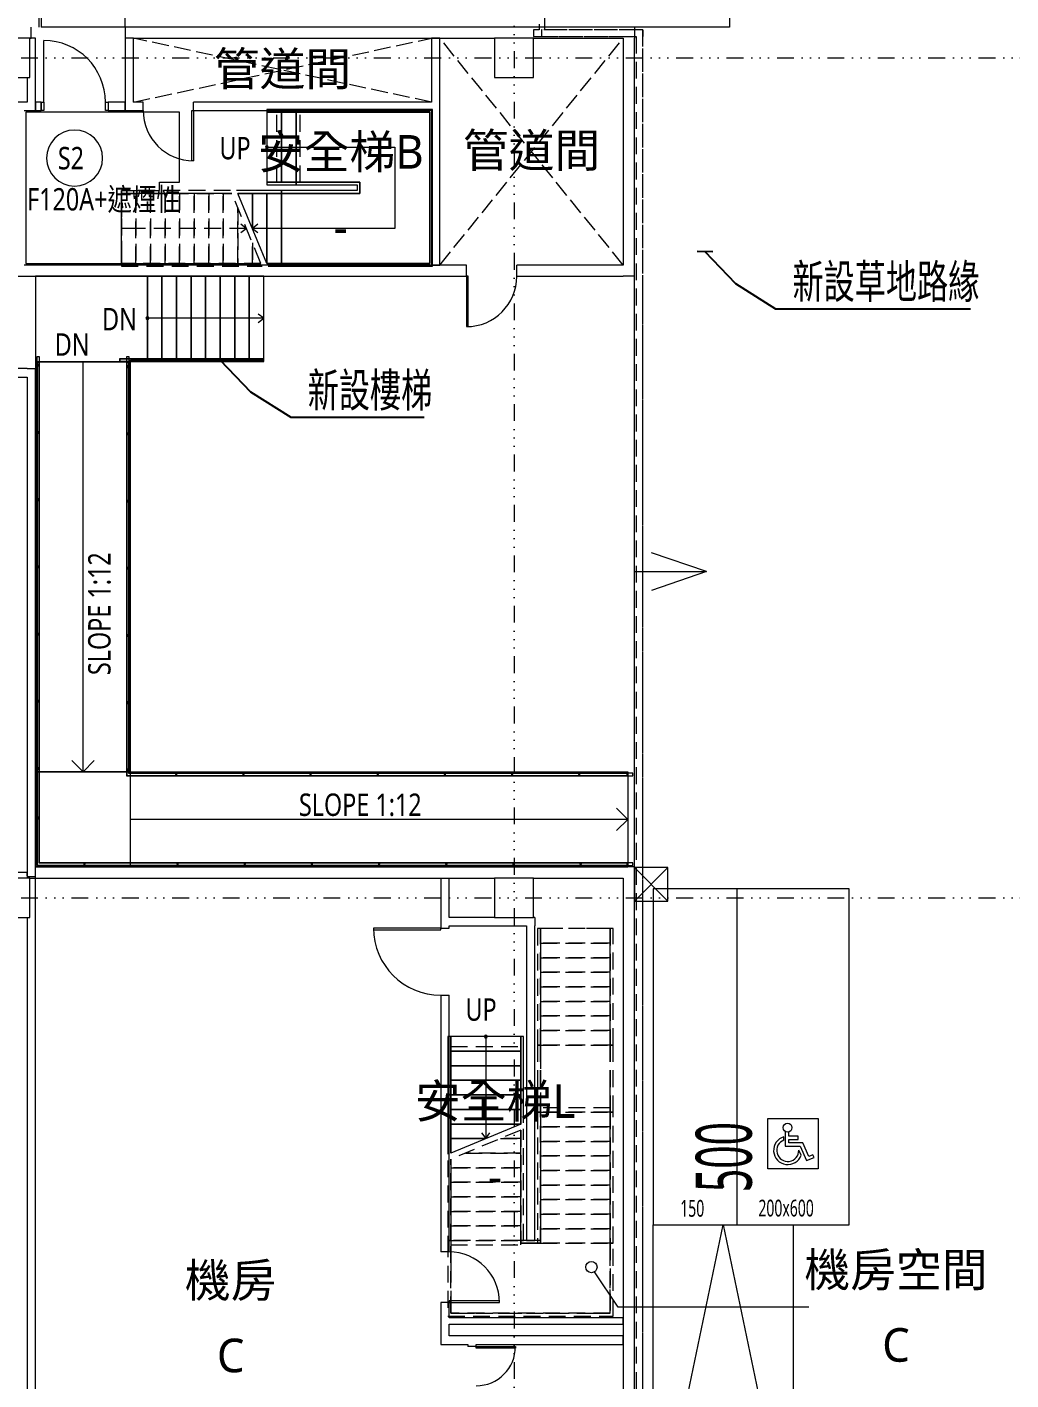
# Model space of a CAD drawing. Header units: millimetres. Extents: x -32710 to 654186, y -254124 to 420220.
# Drawn here: x 282100 to 299677, y 6389 to 30550 of the extents above; entities that cross this region are included whole.
import ezdxf
from ezdxf.enums import TextEntityAlignment as Align

# ---------------------------------------------------------------- set-up
doc = ezdxf.new("R2010")
doc.units = ezdxf.units.MM
doc.header["$LTSCALE"] = 1000
for name, pattern in [('H12PL1$0$DOTK1', [0.01, 0.005, -0.005]), ('H12PL1$0$HIDDEN', [0.4, 0.3, -0.1]), ('H12PL1$0$JJP_三點線', [0.9, 0.3, -0.15, 0, -0.15, 0, -0.15, 0, -0.15]), ('H12PL1$0$JJP_虛線(退縮線、投影線、地下室範圍、非屬本工程、圖面分區)', [0.45, 0.3, -0.15]), ('H12PL1$0$虛線', [0.846667, 0.423333, -0.423333]), ('H12PL1$0$雨水排水_路_最新$0$DOTK1', [0.01, 0.005, -0.005])]:
    doc.linetypes.add(name, pattern=pattern)
for name, color, linetype in [('H12PL1$0$A-OBJE-2D', 252, 'Continuous'), ('H12PL1$0$A-RAIL', 252, 'Continuous'), ('H12PL1$0$A-STRS', 252, 'Continuous'), ('H12PL1$0$A-TEXT', 252, 'Continuous'), ('H12PL1$0$A-TEXT-修改說明.50K', 252, 'Continuous'), ('H12PL1$0$A-WALL-EX', 252, 'Continuous'), ('H12PL1$0$A-WALL-IN', 252, 'Continuous'), ('H12PL1$0$A-WALL-IN.200K拆除', 252, 'Continuous'), ('H12PL1$0$A-ZONE', 252, 'Continuous'), ('H12PL1$0$D label', 252, 'Continuous'), ('H12PL1$0$Door', 252, 'Continuous'), ('H12PL1$0$S-COL', 252, 'Continuous'), ('H12PL1$0$S-GRID', 252, 'Continuous'), ('H12PL1$0$S-SLAB-SHOW', 252, 'Continuous'), ('H12PL1$0$全區配置圖_匯入NEWCUB用_13_0', 252, 'Continuous'), ('H12PL1$0$全區配置圖_匯入NEWCUB用_13_HATCH', 252, 'Continuous'), ('H12PL1$0$全區配置圖_匯入NEWCUB用_13_KABE1', 252, 'Continuous'), ('H12PL1$0$全區配置圖_匯入NEWCUB用_13_PKG', 252, 'Continuous'), ('H12PL1$0$全區配置圖_匯入NEWCUB用_13_SUGATA3', 252, 'Continuous'), ('H12PL1$0$全區配置圖_匯入NEWCUB用_13_SUGATAD', 252, 'Continuous'), ('H12PL1$0$全區配置圖_匯入NEWCUB用_13_雨水排水経路図最新$0$SUGATAD', 252, 'Continuous'), ('MD-20250424-增加TRAY與FS主管位置調整', 7, 'Continuous')]:
    doc.layers.add(name, color=color, linetype=linetype)
doc.styles.add('H12PL1$0$Standard', font='Microsoft JhengHei.ttf', dxfattribs={"width": 0.8})
doc.styles.add('H12PL1$1$dim-txt', font='isocp.shx', dxfattribs={"width": 0.7, "bigfont": 'chineset.shx'})
doc.dimstyles.new('H12PL1$1$ARCH-dim-2000', dxfattribs={"dimscale": 2000, "dimtxt": 0.3, "dimasz": 0.1, "dimexe": 0.1, "dimexo": 0.1, "dimgap": 0.05, "dimtad": 1, "dimdec": 0, "dimrnd": 0.5, "dimdsep": 46, "dimtxsty": 'H12PL1$1$dim-txt', "dimblk": 'H12PL1$1$_Dot', "dimcen": 2, "dimclrd": 256, "dimclre": 256, "dimclrt": 256, "dimadec": 0, "dimazin": 0, "dimtfac": 1, "dimtix": 1, "dimtmove": 2, "dimatfit": 3, "dimldrblk": 'H12PL1$1$_OBLIQUE', "dimfxl": 1, "dimtvp": 1, "dimtolj": 1, "dimarcsym": 0})

# ---------------------------------------------------------------- blocks, each defined once
blk = doc.blocks.new('H12PL1$1$_Dot')
blk = doc.blocks.new('H12PL1$1$_OBLIQUE')
at = {"color": 0, "linetype": 'ByBlock', "lineweight": -2}
blk.add_line((-0.5, -0.5), (0.5, 0.5), dxfattribs=at)
blk = doc.blocks.new('H12PL1')
at = {"layer": 'H12PL1$0$A-OBJE-2D', "linetype": 'H12PL1$0$HIDDEN', "lineweight": 0}
for p, q in [((254800, 29210), (260125, 30350)), ((260125, 29210), (254800, 30350)), ((260275, 26300), (263550, 30350)), ((263550, 26300), (260275, 30350))]:
    blk.add_line(p, q, dxfattribs=at)
at = {"layer": 'H12PL1$0$A-OBJE-2D', "lineweight": 0}
for p, q in [((253900, 17250), (253700, 17450)), ((253900, 17250), (254100, 17450)), ((263630, 16400), (263430, 16600)), ((263630, 16400), (263430, 16200))]:
    blk.add_line(p, q, dxfattribs=at)
blk.add_lwpolyline([(254650, 30550), (254650, 32350)], dxfattribs=at)
at = {"layer": 'H12PL1$0$A-OBJE-2D', "lineweight": 0, "flags": 128}
for points in [[(253900, 17250), (253900, 24570)], [(263630, 16400), (254750, 16400)]]:
    blk.add_lwpolyline(points, dxfattribs=at)
at = {"layer": 'H12PL1$0$A-RAIL', "lineweight": 0}
for p, q in [((253125, 24661), (253075, 24661)), ((253075, 24661), (253075, 24570)), ((253125, 24570), (253125, 24661)), ((254725, 24661), (254675, 24661)), ((254675, 24661), (254675, 24570)), ((254725, 24570), (254725, 24661)), ((253075, 24570), (253075, 17250)), ((253117.5, 24560), (253082.5, 24560)), ((253082.5, 24560), (253082.5, 17250)), ((253117.5, 24560), (253082.5, 24560)), ((253082.5, 24560), (253082.5, 17250)), ((253117.5, 17250), (253117.5, 24560)), ((253117.5, 17250), (253117.5, 24560)), ((253125, 17250), (253125, 24570)), ((254550, 24625), (254550, 24575)), ((255050, 24625), (254550, 24625)), ((254550, 24575), (255050, 24575)), ((254560, 24617.5), (254560, 24582.5)), ((255050, 24617.5), (254560, 24617.5)), ((254560, 24617.5), (254560, 24582.5)), ((255050, 24617.5), (254560, 24617.5)), ((254560, 24582.5), (255050, 24582.5)), ((254560, 24582.5), (255050, 24582.5)), ((254675, 24570), (254675, 17175)), ((254717.5, 24560), (254682.5, 24560)), ((254682.5, 24560), (254682.5, 17182.5)), ((254717.5, 24560), (254682.5, 24560)), ((254682.5, 24560), (254682.5, 17182.5)), ((254717.5, 17217.5), (254717.5, 24560)), ((254717.5, 17217.5), (254717.5, 24560)), ((254725, 17225), (254725, 24570)), ((257130, 24625), (255050, 24625)), ((257120, 24617.5), (255050, 24617.5)), ((257120, 24617.5), (255050, 24617.5)), ((255050, 24582.5), (257120, 24582.5)), ((255050, 24582.5), (257120, 24582.5)), ((255050, 24575), (257130, 24575)), ((257120, 24582.5), (257120, 24617.5)), ((257120, 24582.5), (257120, 24617.5)), ((257130, 24575), (257130, 24625)), ((253075, 17250), (253075, 15575)), ((253082.5, 17250), (253082.5, 15582.5)), ((253082.5, 17250), (253082.5, 15582.5)), ((253117.5, 15617.5), (253117.5, 17250)), ((253117.5, 15617.5), (253117.5, 17250)), ((253125, 15625), (253125, 17250)), ((254675, 17175), (263630, 17175)), ((254682.5, 17182.5), (263620, 17182.5)), ((254682.5, 17182.5), (263620, 17182.5)), ((263620, 17217.5), (254717.5, 17217.5)), ((263620, 17217.5), (254717.5, 17217.5)), ((263630, 17225), (254725, 17225)), ((263620, 17182.5), (263620, 17217.5)), ((263620, 17182.5), (263620, 17217.5)), ((263721, 17225), (263630, 17225)), ((263630, 17175), (263721, 17175)), ((263721, 17175), (263721, 17225)), ((253075, 15575), (254750, 15575)), ((253082.5, 15582.5), (254750, 15582.5)), ((253082.5, 15582.5), (254750, 15582.5)), ((254750, 15617.5), (253117.5, 15617.5)), ((254750, 15617.5), (253117.5, 15617.5)), ((254750, 15625), (253125, 15625)), ((263630, 15625), (254750, 15625)), ((263620, 15617.5), (254750, 15617.5)), ((263620, 15617.5), (254750, 15617.5)), ((254750, 15582.5), (263620, 15582.5)), ((254750, 15582.5), (263620, 15582.5)), ((254750, 15575), (263630, 15575)), ((263620, 15582.5), (263620, 15617.5)), ((263620, 15582.5), (263620, 15617.5)), ((263721, 15625), (263630, 15625)), ((263630, 15575), (263721, 15575)), ((263721, 15575), (263721, 15625))]:
    blk.add_line(p, q, dxfattribs=at)
at = {"layer": 'H12PL1$0$A-RAIL', "lineweight": 0, "flags": 128}
for points in [[(253112.5, 24510, 1), (253087.5, 24510, 1)], [(254712.5, 24485, 1), (254687.5, 24485, 1)], [(254800, 24587.5, 1), (254800, 24612.5, 1)], [(256090, 24587.5, 1), (256090, 24612.5, 1)], [(253112.5, 23310, 1), (253087.5, 23310, 1)], [(254712.5, 23285, 1), (254687.5, 23285, 1)], [(253112.5, 22110, 1), (253087.5, 22110, 1)], [(254712.5, 22085, 1), (254687.5, 22085, 1)], [(253112.5, 20910, 1), (253087.5, 20910, 1)], [(254712.5, 20885, 1), (254687.5, 20885, 1)], [(253112.5, 19710, 1), (253087.5, 19710, 1)], [(254712.5, 19685, 1), (254687.5, 19685, 1)], [(253112.5, 18510, 1), (253087.5, 18510, 1)], [(254712.5, 18485, 1), (254687.5, 18485, 1)], [(253112.5, 17310, 1), (253087.5, 17310, 1)], [(254712.5, 17285, 1), (254687.5, 17285, 1)], [(255565, 17212.5, 1), (255565, 17187.5, 1)], [(256765, 17212.5, 1), (256765, 17187.5, 1)], [(257965, 17212.5, 1), (257965, 17187.5, 1)], [(259165, 17212.5, 1), (259165, 17187.5, 1)], [(260365, 17212.5, 1), (260365, 17187.5, 1)], [(261565, 17212.5, 1), (261565, 17187.5, 1)], [(262765, 17212.5, 1), (262765, 17187.5, 1)], [(253112.5, 16425, 1), (253087.5, 16425, 1)], [(253925, 15612.5, 1), (253925, 15587.5, 1)], [(255590, 15612.5, 1), (255590, 15587.5, 1)], [(256790, 15612.5, 1), (256790, 15587.5, 1)], [(257990, 15612.5, 1), (257990, 15587.5, 1)], [(259190, 15612.5, 1), (259190, 15587.5, 1)], [(260390, 15612.5, 1), (260390, 15587.5, 1)], [(261590, 15612.5, 1), (261590, 15587.5, 1)], [(262790, 15612.5, 1), (262790, 15587.5, 1)]]:
    blk.add_lwpolyline(points, format="xyb", close=True, dxfattribs=at)
at = {"layer": 'H12PL1$0$A-STRS', "lineweight": 0}
for p, q in [((257705, 29080), (257185, 29080)), ((257185, 29080), (257185, 29030)), ((257185, 29030), (257705, 29030)), ((257185, 29030), (257185, 27780)), ((257705, 29030), (257185, 29030)), ((257185, 29030), (257185, 27780)), ((257445, 29030), (257185, 29030)), ((257445, 29030), (257445, 27780)), ((257445, 27780), (257445, 29030)), ((257445, 29030), (257445, 27780)), ((257705, 29030), (257445, 29030)), ((257705, 29030), (257705, 29080)), ((257965, 29080), (257705, 29080)), ((257705, 29080), (257705, 29030)), ((257705, 29030), (257965, 29030)), ((257779.6, 29030), (257705, 29030)), ((257705, 29030), (257705, 27780)), ((257705, 29030), (257705, 27780)), ((257705, 29030), (257705, 27780)), ((257705, 27780), (257705, 29030)), ((257705, 29030), (257705, 27780)), ((257965, 29030), (257705, 29030)), ((257965, 29030), (257779.6, 29030)), ((260145, 29080), (257965, 29080)), ((257965, 29030), (260095, 29030)), ((260095, 29030), (257965, 29030)), ((260095, 29030), (257965, 29030)), ((260095, 29030), (260095, 26330)), ((260095, 26330), (260095, 29030)), ((260095, 26330), (260095, 29030)), ((260145, 26280), (260145, 29080)), ((257185, 28405), (257445, 28405)), ((257445, 28405), (257705, 28405)), ((257705, 28405), (257965, 28405)), ((257965, 28405), (259470, 28405)), ((259470, 28405), (259470, 26955)), ((257445, 27630), (256644.2, 27630)), ((256665, 27580), (257445, 27580)), ((257445, 27580), (256665, 27580)), ((256925, 27580), (256665, 27580)), ((257185, 26330), (256665, 27580)), ((256925, 26955), (256925, 27580)), ((257185, 27580), (256925, 27580)), ((256925, 27580), (256925, 26955)), ((256925, 26955), (256925, 27580)), ((257705, 27780), (257185, 27780)), ((257185, 27780), (257185, 27730)), ((257185, 27780), (257705, 27780)), ((257185, 27780), (257445, 27780)), ((257185, 27730), (257705, 27730)), ((257185, 26330), (257185, 27580)), ((257445, 27580), (257185, 27580)), ((257185, 27580), (257185, 26330)), ((257185, 26330), (257185, 27580)), ((257445, 27780), (257705, 27780)), ((257705, 27630), (257445, 27630)), ((257445, 27630), (257445, 27580)), ((257445, 27580), (257445, 27630)), ((257445, 27580), (257705, 27580)), ((257705, 27580), (257445, 27580)), ((257445, 26330), (257445, 27580)), ((257445, 26330), (257445, 27580)), ((257705, 27580), (257445, 27580)), ((257445, 27580), (257445, 26330)), ((257445, 26330), (257445, 27580)), ((257705, 27730), (257705, 27780)), ((257965, 27780), (257705, 27780)), ((257705, 27780), (257705, 27730)), ((257705, 27780), (257779.6, 27780)), ((257705, 27780), (257965, 27780)), ((257705, 27730), (257965, 27730)), ((258795, 27630), (257705, 27630)), ((257705, 27580), (258845, 27580)), ((258845, 27580), (257705, 27580)), ((258845, 27580), (257705, 27580)), ((257779.6, 27780), (257965, 27780)), ((258845, 27780), (257965, 27780)), ((257965, 27780), (258845, 27780)), ((257965, 27780), (258845, 27780)), ((257965, 27730), (258795, 27730)), ((258795, 27730), (258795, 27630)), ((258845, 27580), (258845, 27780)), ((258845, 27780), (258845, 27580)), ((258845, 27780), (258845, 27580)), ((257025, 27030), (256925, 26955)), ((257445, 26955), (256925, 26955)), ((256925, 26955), (257025, 26880)), ((257705, 26955), (257445, 26955)), ((259470, 26955), (257705, 26955)), ((255310, 26100), (255050, 26100)), ((255050, 26100), (255050, 24600)), ((255570, 26100), (255310, 26100)), ((255310, 26100), (255310, 24600)), ((255310, 24600), (255310, 26100)), ((255830, 26100), (255570, 26100)), ((255570, 26100), (255570, 24600)), ((255570, 24600), (255570, 26100)), ((256090, 26100), (255830, 26100)), ((255830, 26100), (255830, 24600)), ((255830, 24600), (255830, 26100)), ((256350, 26100), (256090, 26100)), ((256090, 26100), (256090, 24600)), ((256090, 24600), (256090, 26100)), ((256610, 26100), (256350, 26100)), ((256350, 26100), (256350, 24600)), ((256350, 24600), (256350, 26100)), ((256870, 26100), (256610, 26100)), ((256610, 26100), (256610, 24600)), ((256610, 24600), (256610, 26100)), ((257130, 26100), (256870, 26100)), ((256870, 26100), (256870, 24600)), ((256870, 24600), (256870, 26100)), ((257130, 24600), (257130, 26100)), ((257445, 26330), (257185, 26330)), ((257185, 26330), (257445, 26330)), ((257185, 26330), (257445, 26330)), ((257205.8, 26280), (257445, 26280)), ((257705, 26330), (257445, 26330)), ((257445, 26330), (257445, 26280)), ((257445, 26280), (257445, 26330)), ((257445, 26330), (257705, 26330)), ((257445, 26330), (257705, 26330)), ((257445, 26280), (257705, 26280)), ((260095, 26330), (257705, 26330)), ((257705, 26330), (260095, 26330)), ((257705, 26330), (260095, 26330)), ((257705, 26280), (260145, 26280)), ((257130, 25350), (257030, 25425)), ((255310, 25350), (255050, 25350)), ((256870, 25350), (255310, 25350)), ((257130, 25350), (256870, 25350)), ((257030, 25275), (257130, 25350)), ((255050, 24600), (255310, 24600)), ((255310, 24600), (255570, 24600)), ((255570, 24600), (255830, 24600)), ((255830, 24600), (256090, 24600)), ((256090, 24600), (256350, 24600)), ((256350, 24600), (256610, 24600)), ((256610, 24600), (256870, 24600)), ((256870, 24600), (257130, 24600)), ((260420, 12520), (260420, 10419.2)), ((260470, 12520), (260420, 12520)), ((260470, 10440), (260470, 12520)), ((260470, 12520), (260470, 10440)), ((261720, 12520), (260470, 12520)), ((261720, 12520), (260470, 12520)), ((260470, 12520), (260470, 12260)), ((261095, 12520), (261095, 12260)), ((261720, 12520), (261720, 10960)), ((261770, 12520), (261720, 12520)), ((261720, 10960), (261720, 12520)), ((261720, 12260), (261720, 12520)), ((261770, 10980.8), (261770, 12520)), ((261720, 12260), (260470, 12260)), ((260470, 12260), (261720, 12260)), ((261720, 12260), (260470, 12260)), ((260470, 12260), (260470, 12000)), ((261095, 12260), (261095, 10700)), ((261720, 12000), (261720, 12260)), ((261720, 12000), (260470, 12000)), ((260470, 12000), (261720, 12000)), ((261720, 12000), (260470, 12000)), ((260470, 12000), (260470, 11740)), ((261720, 11740), (261720, 12000)), ((261720, 11740), (260470, 11740)), ((260470, 11740), (261720, 11740)), ((261720, 11740), (260470, 11740)), ((260470, 11740), (260470, 11480)), ((261720, 11480), (261720, 11740)), ((261720, 11480), (260470, 11480)), ((260470, 11480), (261720, 11480)), ((261720, 11480), (260470, 11480)), ((260470, 11480), (260470, 11220)), ((261720, 11220), (261720, 11480)), ((261720, 11220), (260470, 11220)), ((260470, 11220), (261720, 11220)), ((261720, 11220), (260470, 11220)), ((260470, 11220), (260470, 10960)), ((261720, 10960), (261720, 11220)), ((261720, 10960), (260470, 10960)), ((260470, 10960), (261720, 10960)), ((261720, 10960), (260470, 10960)), ((260470, 10960), (260470, 10700)), ((261720, 10960), (260470, 10440)), ((261095, 10700), (260470, 10700)), ((260470, 10700), (261095, 10700)), ((261095, 10700), (260470, 10700)), ((260470, 10700), (260470, 10440)), ((261020, 10800), (261095, 10700)), ((261095, 10700), (261170, 10800))]:
    blk.add_line(p, q, dxfattribs=at)
at = {"layer": 'H12PL1$0$A-STRS', "linetype": 'H12PL1$0$JJP_虛線(退縮線、投影線、地下室範圍、非屬本工程、圖面分區)', "lineweight": 0}
for p, q in [((257360.7, 27780), (257360.7, 29030)), ((257779.6, 27780), (257779.6, 29030)), ((256535.9, 27630), (254585, 27630)), ((254585, 27630), (254585, 27580)), ((254585, 27580), (256556.7, 27580)), ((254845, 27580), (254585, 27580)), ((254585, 27580), (254585, 26330)), ((254845, 26330), (254845, 27580)), ((255105, 27580), (254845, 27580)), ((254845, 27580), (254845, 26330)), ((254845, 26330), (254845, 27580)), ((255105, 26330), (255105, 27580)), ((255365, 27580), (255105, 27580)), ((255105, 27580), (255105, 26330)), ((255105, 26330), (255105, 27580)), ((255365, 26330), (255365, 27580)), ((255625, 27580), (255365, 27580)), ((255365, 27580), (255365, 26330)), ((255365, 26330), (255365, 27580)), ((255625, 26330), (255625, 27580)), ((255885, 27580), (255625, 27580)), ((255625, 27580), (255625, 26330)), ((255625, 26330), (255625, 27580)), ((255885, 26330), (255885, 27580)), ((256145, 27580), (255885, 27580)), ((255885, 27580), (255885, 26330)), ((255885, 26330), (255885, 27580)), ((256145, 26330), (256145, 27580)), ((256405, 27580), (256145, 27580)), ((256145, 27580), (256145, 26330)), ((256145, 26330), (256145, 27580)), ((256405, 26330), (256405, 27580)), ((256556.7, 27580), (256405, 27580)), ((256405, 27580), (256405, 26330)), ((256405, 26330), (256405, 27580)), ((257076.7, 26330), (256556.7, 27580)), ((257445, 26330), (257445, 27580)), ((256665, 26330), (256665, 27319.6)), ((256665, 27319.6), (256665, 26330)), ((256665, 26330), (256665, 27319.6)), ((254845, 26955), (254585, 26955)), ((256816.7, 26955), (254845, 26955)), ((256816.7, 26955), (256716.7, 27030)), ((256716.7, 26880), (256816.7, 26955)), ((256925, 26330), (256925, 26694.6)), ((256925, 26694.6), (256925, 26330)), ((256925, 26330), (256925, 26694.6)), ((257076.7, 26330), (254585, 26330)), ((254585, 26330), (254585, 26280)), ((254585, 26330), (254845, 26330)), ((254585, 26280), (257097.5, 26280)), ((254845, 26330), (255105, 26330)), ((255105, 26330), (255365, 26330)), ((255365, 26330), (255625, 26330)), ((255625, 26330), (255885, 26330)), ((255885, 26330), (256145, 26330)), ((256145, 26330), (256405, 26330)), ((256405, 26330), (256665, 26330)), ((256665, 26330), (256925, 26330)), ((256925, 26330), (257076.7, 26330)), ((262070, 14450), (262020, 14450)), ((262020, 14450), (262020, 12370)), ((262070, 12370), (262070, 14450)), ((263320, 14450), (262070, 14450)), ((262070, 14450), (262070, 14190)), ((263370, 14450), (263320, 14450)), ((263320, 14450), (263320, 12370)), ((263320, 14190), (263320, 14450)), ((263370, 12370), (263370, 14450)), ((262070, 14190), (263320, 14190)), ((263320, 14190), (262070, 14190)), ((262070, 14190), (262070, 13930)), ((262070, 14190), (263320, 14190)), ((263320, 13930), (263320, 14190)), ((262070, 13930), (263320, 13930)), ((263320, 13930), (262070, 13930)), ((262070, 13930), (262070, 13670)), ((262070, 13930), (263320, 13930)), ((263320, 13670), (263320, 13930)), ((262070, 13670), (263320, 13670)), ((263320, 13670), (262070, 13670)), ((262070, 13670), (262070, 13410)), ((262070, 13670), (263320, 13670)), ((263320, 13410), (263320, 13670)), ((262070, 13410), (263320, 13410)), ((263320, 13410), (262070, 13410)), ((262070, 13410), (262070, 13150)), ((262070, 13410), (263320, 13410)), ((263320, 13150), (263320, 13410)), ((262070, 13150), (263320, 13150)), ((263320, 13150), (262070, 13150)), ((262070, 13150), (262070, 12890)), ((262070, 13150), (263320, 13150)), ((263320, 12890), (263320, 13150)), ((262070, 12890), (263320, 12890)), ((263320, 12890), (262070, 12890)), ((262070, 12890), (262070, 12630)), ((262070, 12890), (263320, 12890)), ((263320, 12630), (263320, 12890)), ((262070, 12630), (263320, 12630)), ((262070, 12630), (262070, 12370)), ((263320, 12630), (262070, 12630)), ((262070, 12630), (263320, 12630)), ((263320, 12370), (263320, 12630)), ((260470, 12345.8), (261720, 12345.8)), ((262070, 12370), (262020, 12370)), ((262020, 12370), (262020, 11170)), ((262020, 12370), (262070, 12370)), ((262070, 11170), (262070, 12370)), ((262070, 12370), (263320, 12370)), ((262070, 12370), (263320, 12370)), ((262070, 12370), (263320, 12370)), ((262070, 12370), (262070, 11170)), ((263320, 12370), (262070, 12370)), ((262070, 12370), (263320, 12370)), ((263370, 12370), (263320, 12370)), ((263320, 12370), (263320, 11170)), ((263320, 12370), (263370, 12370)), ((263320, 11170), (263320, 12370)), ((263370, 11170), (263370, 12370)), ((262070, 11170), (262020, 11170)), ((262020, 11170), (262020, 8830)), ((262020, 11170), (262070, 11170)), ((263320, 11247.7), (262070, 11247.7)), ((262070, 8830), (262070, 11170)), ((262070, 11170), (263320, 11170)), ((262070, 11170), (263320, 11170)), ((262070, 11170), (263320, 11170)), ((263320, 11170), (262070, 11170)), ((262070, 11170), (262070, 10910)), ((262070, 11170), (263320, 11170)), ((263370, 11170), (263320, 11170)), ((263320, 11170), (263320, 8830)), ((263320, 11170), (263370, 11170)), ((263320, 10910), (263320, 11170)), ((263370, 8830), (263370, 11170)), ((261770, 8880), (261770, 10872.5)), ((262070, 10910), (263320, 10910)), ((263320, 10910), (262070, 10910)), ((262070, 10910), (262070, 10650)), ((262070, 10910), (263320, 10910)), ((263320, 10650), (263320, 10910)), ((261720, 10851.7), (260470, 10331.7)), ((261720, 10700), (261355.4, 10700)), ((261355.4, 10700), (261720, 10700)), ((261720, 10700), (261355.4, 10700)), ((261720, 10851.7), (261720, 8880)), ((261720, 10700), (261720, 10851.7)), ((261720, 10440), (261720, 10700)), ((262070, 10650), (263320, 10650)), ((263320, 10650), (262070, 10650)), ((262070, 10650), (262070, 10390)), ((262070, 10650), (263320, 10650)), ((263320, 10390), (263320, 10650)), ((261720, 10440), (260730.4, 10440)), ((260730.4, 10440), (261720, 10440)), ((261720, 10440), (260730.4, 10440)), ((261720, 10180), (261720, 10440)), ((262070, 10390), (263320, 10390)), ((263320, 10390), (262070, 10390)), ((262070, 10390), (262070, 10130)), ((262070, 10390), (263320, 10390)), ((263320, 10130), (263320, 10390)), ((260420, 10310.9), (260420, 8880)), ((260470, 8880), (260470, 10331.7)), ((260470, 10331.7), (260470, 10180)), ((261720, 10180), (260470, 10180)), ((260470, 10180), (261720, 10180)), ((261720, 10180), (260470, 10180)), ((260470, 10180), (260470, 9920)), ((261720, 9920), (261720, 10180)), ((261720, 9920), (260470, 9920)), ((260470, 9920), (261720, 9920)), ((261720, 9920), (260470, 9920)), ((260470, 9920), (260470, 9660)), ((261720, 9660), (261720, 9920)), ((262070, 10130), (263320, 10130)), ((263320, 10130), (262070, 10130)), ((262070, 10130), (262070, 9870)), ((262070, 10130), (263320, 10130)), ((263320, 9870), (263320, 10130)), ((262070, 9870), (263320, 9870)), ((263320, 9870), (262070, 9870)), ((262070, 9870), (262070, 9610)), ((262070, 9870), (263320, 9870)), ((263320, 9610), (263320, 9870)), ((261720, 9660), (260470, 9660)), ((260470, 9660), (261720, 9660)), ((261720, 9660), (260470, 9660)), ((260470, 9660), (260470, 9400)), ((261720, 9400), (261720, 9660)), ((262070, 9610), (263320, 9610)), ((263320, 9610), (262070, 9610)), ((262070, 9610), (262070, 9350)), ((262070, 9610), (263320, 9610)), ((263320, 9350), (263320, 9610)), ((261720, 9400), (260470, 9400)), ((260470, 9400), (261720, 9400)), ((261720, 9400), (260470, 9400)), ((260470, 9400), (260470, 9140)), ((261720, 9140), (261720, 9400)), ((262070, 9350), (263320, 9350)), ((263320, 9350), (262070, 9350)), ((262070, 9350), (262070, 9090)), ((262070, 9350), (263320, 9350)), ((263320, 9090), (263320, 9350)), ((261720, 9140), (260470, 9140)), ((260470, 9140), (261720, 9140)), ((261720, 9140), (260470, 9140)), ((260470, 9140), (260470, 8880)), ((261720, 8880), (261720, 9140)), ((262070, 9090), (263320, 9090)), ((262070, 9090), (262070, 8830)), ((263320, 9090), (262070, 9090)), ((262070, 9090), (263320, 9090)), ((263320, 8830), (263320, 9090)), ((260420, 8880), (260470, 8880)), ((260420, 8880), (260420, 7530)), ((260470, 8880), (260420, 8880)), ((260470, 7580), (260470, 8880)), ((261720, 8880), (260470, 8880)), ((261720, 8880), (260470, 8880)), ((261720, 8880), (260470, 8880)), ((260470, 8880), (261720, 8880)), ((261720, 8880), (260470, 8880)), ((260470, 8880), (260470, 7580)), ((260470, 8802.3), (261720, 8802.3)), ((261720, 8880), (261770, 8880)), ((261720, 8880), (261720, 8830)), ((261770, 8880), (261720, 8880)), ((261720, 8830), (261720, 8880)), ((261720, 8830), (262070, 8830)), ((261720, 8802.3), (261720, 8830)), ((262070, 8830), (261720, 8830)), ((262070, 8880), (261770, 8880)), ((262020, 8830), (262070, 8830)), ((262070, 8830), (262070, 8880)), ((262070, 8830), (263320, 8830)), ((262070, 8830), (263320, 8830)), ((262070, 8830), (263320, 8830)), ((263320, 8830), (262070, 8830)), ((262070, 8830), (263320, 8830)), ((263370, 8830), (263320, 8830)), ((263320, 8830), (263320, 7580)), ((263320, 8830), (263370, 8830)), ((263320, 7580), (263320, 8830)), ((263370, 7530), (263370, 8830)), ((260420, 7530), (263370, 7530)), ((263320, 7580), (260470, 7580)), ((260470, 7580), (263320, 7580))]:
    blk.add_line(p, q, dxfattribs=at)
at = {"layer": 'H12PL1$0$A-STRS', "linetype": 'H12PL1$0$虛線', "lineweight": 0}
for p, q in [((254585, 27580), (254585, 26330)), ((256556.7, 27580), (254585, 27580)), ((254585, 26330), (257076.7, 26330)), ((263320, 14450), (262070, 14450)), ((262070, 14450), (262070, 12370)), ((263320, 12370), (263320, 14450)), ((262070, 12370), (262070, 11247.7)), ((263320, 11247.7), (263320, 12370)), ((262070, 11247.7), (262070, 11170)), ((262070, 11170), (262070, 8830)), ((263320, 11170), (263320, 11247.7)), ((263320, 8830), (263320, 11170)), ((261720, 8880), (261720, 10851.7)), ((260470, 10331.7), (260470, 8880)), ((260470, 8880), (260470, 8802.3)), ((260470, 8802.3), (260470, 7580)), ((261720, 8830), (261720, 8880)), ((262070, 8830), (261720, 8830)), ((263320, 7580), (263320, 8830)), ((260470, 7580), (263320, 7580))]:
    blk.add_line(p, q, dxfattribs=at)
at = {"layer": 'H12PL1$0$A-STRS', "lineweight": 0, "flags": 128}
for points in [[(257185, 28380, 1), (257185, 28430, 1)], [(255050, 25325, 1), (255050, 25375, 1)], [(261070, 12520, 1), (261120, 12520, 1)]]:
    blk.add_lwpolyline(points, format="xyb", close=True, dxfattribs=at)
at = {"layer": 'H12PL1$0$A-WALL-EX', "linetype": 'H12PL1$0$JJP_虛線(退縮線、投影線、地下室範圍、非屬本工程、圖面分區)', "lineweight": 0}
for p, q in [((263780, 30500), (262087.9, 30500)), ((263900, 30500), (263780, 30500)), ((263900, 30380), (263900, 30500)), ((263900, -2530), (263900, 30380))]:
    blk.add_line(p, q, dxfattribs=at)
at = {"layer": 'H12PL1$0$A-WALL-EX', "lineweight": 0}
for p, q in [((252900, 26100), (253050, 26100)), ((252900, 24450), (253050, 24450))]:
    blk.add_line(p, q, dxfattribs=at)
at = {"layer": 'H12PL1$0$A-WALL-EX', "linetype": 'H12PL1$0$JJP_虛線(退縮線、投影線、地下室範圍、非屬本工程、圖面分區)', "lineweight": 0, "flags": 128}
for points in [[(262050, 90450), (262050, 30500)], [(262150, 30500), (262150, 90550)], [(262050, 30500), (261950.4, 30500)], [(261950.4, 30500), (261950.4, 30380)], [(263900, 30500), (262087.9, 30500)], [(262087.9, 30500), (262087.9, 30500)], [(262087.9, 30500), (262087.9, 30380)], [(263900, 30500), (262150, 30500)], [(263900, -2650), (263900, 30500)], [(263900, 30500), (263900, 30500)], [(263900, 30500), (263900, 30380)], [(261950.4, 30380), (263780, 30380)], [(262087.9, 30380), (263780, 30380)], [(263780, 30380), (263780, -2530)], [(263780, 30380), (263780, -2530)], [(263900, -2650), (263900, 30380)]]:
    blk.add_lwpolyline(points, dxfattribs=at)
at = {"layer": 'H12PL1$0$A-WALL-EX', "lineweight": 0, "flags": 128}
for points in [[(262150, 30500), (262150, 90550)], [(262150, 30500), (262150, 90550)], [(253109.4, 32350), (253109.4, 30550)], [(262050, 30550), (254650, 30550)], [(263750, 30550), (262050, 30550)], [(263750, 30550), (263750, 30350)], [(254800, 30350), (261250, 30350)], [(261950, 30350), (262050, 30350)], [(262050, 30350), (263550, 30350)], [(263550, 30350), (263550, 26300)], [(263750, 26100), (263750, 30350)], [(253050, 26100), (253050, 15550)], [(253050, 26100), (253050, 15550)], [(263750, 26100), (263550, 26100)], [(252900, 24450), (250050, 24450)], [(253050, 24600), (253050, 15550)], [(253050, 24600), (253050, 15550)], [(253050, 15350), (253050, 24450)], [(250050, 24300), (252900, 24300)], [(252900, 24300), (252900, 15350)], [(263750, 15550), (253050, 15550)], [(263750, 15550), (263750, 15350)], [(253050, 15350), (261250, 15350)], [(261950, 15350), (263550, 15350)], [(263550, 15350), (263550, -350)], [(263750, -550), (263750, 15350)]]:
    blk.add_lwpolyline(points, dxfattribs=at)
at = {"layer": 'H12PL1$0$A-WALL-IN', "lineweight": 0}
for p, q in [((254800, 30350), (254650, 30350)), ((254800, 30350), (254650, 30350)), ((253150, 29210), (253150, 29060)), ((254350, 29210), (254350, 29060)), ((254975, 29060), (254975, 29210)), ((255875, 29060), (255875, 29210)), ((260750, 26100), (260750, 26300)), ((261650, 26100), (261650, 26300)), ((260290, 14460), (260440, 14460)), ((260290, 13260), (260440, 13260)), ((260440, 8675), (260290, 8675)), ((260440, 7775), (260290, 7775)), ((260925, 6985), (260775, 6985))]:
    blk.add_line(p, q, dxfattribs=at)
at = {"layer": 'H12PL1$0$A-WALL-IN', "lineweight": 0, "flags": 128}
for points in [[(252975, 30350), (252975, 30550)], [(254650, 30550), (254650, 30350)], [(253050, 30350), (252950, 30350)], [(252950, 30350), (252975, 30350)], [(253050, 29210), (253050, 30350)], [(254650, 30350), (254650, 29060)], [(254800, 29210), (254800, 30350)], [(260275, 30350), (260125, 30350)], [(260125, 30350), (260125, 29210)], [(260275, 26300), (260275, 30350)], [(252900, 29650), (252900, 29210)], [(252900, 29210), (252675, 29210)], [(252850, 29060), (253050, 29060)], [(253150, 29210), (253050, 29210)], [(253050, 29210), (253050, 29060)], [(253050, 29060), (253050, 29210)], [(253050, 29060), (253150, 29060)], [(254650, 29210), (254350, 29210)], [(254350, 29060), (254650, 29060)], [(254650, 29060), (254650, 29210)], [(254650, 29060), (254800, 29060)], [(254975, 29210), (254800, 29210)], [(254800, 29060), (254975, 29060)], [(260125, 29210), (255875, 29210)], [(255875, 29060), (260125, 29060)], [(260125, 29060), (260125, 26300)], [(252737, 26100), (260750, 26100)], [(260750, 26300), (252850, 26300)], [(260125, 26300), (260275, 26300)], [(263550, 26300), (261650, 26300)], [(261650, 26100), (263550, 26100)], [(260290, 15350), (260290, 14460)], [(260290, 15350), (260440, 15350)], [(260440, 14650), (260440, 15350)], [(261250, 14650), (260440, 14650)], [(260440, 14500), (261820, 14500)], [(260440, 14460), (260440, 14500)], [(261820, 14500), (261820, 8880)], [(261970, 14650), (261950, 14650)], [(261970, 14650), (261970, 14500)], [(261970, 8880), (261970, 14500)], [(260290, 13260), (260290, 8675)], [(260440, 8675), (260440, 13260)], [(261820, 8880), (261970, 8880)], [(260290, 7775), (260290, 7025)], [(260440, 7500), (260440, 7775)], [(263550, 7500), (260440, 7500)], [(263550, 7387.5), (263550, 7500)], [(260440, 7387.5), (263550, 7387.5)], [(260440, 7175), (260440, 7387.5)], [(260290, 7025), (260440, 7025)], [(263550, 7175), (260440, 7175)], [(260440, 7025), (260775, 7025)], [(260775, 7025), (260775, 6985)], [(260925, 6985), (260925, 7025)], [(260925, 7025), (263550, 7025)], [(263550, 7025), (263550, 7175)]]:
    blk.add_lwpolyline(points, dxfattribs=at)
at = {"layer": 'H12PL1$0$A-WALL-IN.200K拆除', "lineweight": 0}
blk.add_line((252950, 15350), (253050, 15350), dxfattribs=at)
blk.add_line((252950, 15350), (253050, 15350), dxfattribs=at)
at = {"layer": 'H12PL1$0$A-WALL-IN.200K拆除', "lineweight": 0, "flags": 128}
for points in [[(252900, 15450), (252150, 15450)], [(252900, 15390.1), (252900, 15450)], [(252900, 15375), (252900, 15350)], [(253050, 15375), (252900, 15375)], [(253050, -350), (253050, 15350)], [(252900, 14650), (252900, 350)]]:
    blk.add_lwpolyline(points, dxfattribs=at)
at = {"layer": 'H12PL1$0$A-ZONE', "lineweight": 0}
for p, q in [((263462.9, 7687.7), (263039.1, 8321)), ((266866.2, 7687.7), (263462.9, 7687.7))]:
    blk.add_line(p, q, dxfattribs=at)
blk.add_circle((262983.5, 8404.1), 100, dxfattribs=at)
at = {"layer": 'H12PL1$0$D label', "lineweight": 0, "flags": 128}
blk.add_lwpolyline([(254250, 28210, 1), (253250, 28210, 1)], format="xyb", close=True, dxfattribs=at)
at = {"layer": 'H12PL1$0$Door', "lineweight": 0}
for p, q in [((253200, 29210), (253200, 30310)), ((253150, 29210), (253200, 29210)), ((253150, 29060), (253150, 29210)), ((253150, 29210), (253150, 29060)), ((253150, 29210), (253150, 29060)), ((253200, 29060), (253150, 29060)), ((253200, 29210), (253200, 29060)), ((254300, 29060), (254300, 29210)), ((254300, 29210), (254350, 29210)), ((254350, 29060), (254300, 29060)), ((254350, 29210), (254350, 29060)), ((254350, 29210), (254350, 29060)), ((254350, 29210), (254350, 29060)), ((254975, 29060), (254975, 29210)), ((255845, 28160), (255845, 29060)), ((255845, 29060), (255875, 29060)), ((255875, 29060), (255875, 29210)), ((255875, 29060), (255875, 28160)), ((255875, 28160), (255845, 28160)), ((252900, 26100), (253050, 26100)), ((260750, 26100), (260750, 26300)), ((260750, 26100), (260750, 25200)), ((260780, 26100), (260750, 26100)), ((260780, 25200), (260780, 26100)), ((261650, 26100), (261650, 26300)), ((260750, 25200), (260780, 25200)), ((252900, 24450), (253050, 24450)), ((260290, 14460), (259090, 14460)), ((259090, 14460), (259090, 14430)), ((259090, 14430), (260290, 14430)), ((260290, 14430), (260290, 14460)), ((260290, 14460), (260440, 14460)), ((260290, 13260), (260440, 13260)), ((260440, 8675), (260290, 8675)), ((260440, 7775), (260290, 7775)), ((261340, 7805), (260440, 7805)), ((260440, 7805), (260440, 7775)), ((260440, 7775), (261340, 7775)), ((261340, 7775), (261340, 7805)), ((260925, 6985), (260775, 6985)), ((260925, 6985), (261625, 6985)), ((260925, 6955), (260925, 6985)), ((261625, 6955), (260925, 6955)), ((261625, 6985), (261625, 6955))]:
    blk.add_line(p, q, dxfattribs=at)
for centre, radius, start, end in [((253200, 29210), 1100, 0, 90), ((255875, 29060), 900, 180, 270), ((260750, 26100), 900, 270, 0), ((260290, 14460), 1200, 180, 270), ((260440, 7775), 900, 0, 90), ((260925, 6985), 700, 270, 0)]:
    blk.add_arc(centre, radius, start, end, dxfattribs=at)
at = {"layer": 'H12PL1$0$S-COL', "lineweight": 0, "flags": 128}
for points in [[(252250, 29650), (252950, 29650), (252950, 30350), (252250, 30350)], [(261250, 29650), (261950, 29650), (261950, 30350), (261250, 30350)], [(252250, 14650), (252950, 14650), (252950, 15350), (252250, 15350)], [(261250, 14650), (261950, 14650), (261950, 15350), (261250, 15350)]]:
    blk.add_lwpolyline(points, close=True, dxfattribs=at)
at = {"layer": 'H12PL1$0$S-GRID', "linetype": 'H12PL1$0$JJP_三點線', "lineweight": 0}
for p, q in [((261600, 128250), (261600, -28000)), ((-29000, 30000), (289600, 30000)), ((-29000, 15000), (289600, 15000))]:
    blk.add_line(p, q, dxfattribs=at)
at = {"layer": 'H12PL1$0$S-SLAB-SHOW', "lineweight": 0, "flags": 128}
for points in [[(253150, 32350), (253150, 30550)], [(265450, 32350), (265450, 30550)], [(265450, 30550), (254650, 30550), (253150, 30550)], [(253050, 24570), (253050, 17250)], [(254750, 24570), (253050, 24570)], [(254750, 17250), (254750, 24570)], [(253050, 17250), (254750, 17250)], [(254750, 15550), (254750, 17250)], [(254750, 17250), (263630, 17250)], [(263630, 17250), (263630, 15550)], [(254750, 15550), (263630, 15550)]]:
    blk.add_lwpolyline(points, dxfattribs=at)
for points in [[(252880, 26330), (254585, 26330), (254585, 27630), (255265, 27630), (255265, 27780), (255625, 27780), (255625, 29030), (252880, 29030)], [(255050, 26100), (253050, 26100), (253050, 24570), (254750.3, 24570), (254750.3, 24600), (255050, 24600)], [(253050, 15550), (254750, 15550), (254750, 17250), (253050, 17250)]]:
    blk.add_lwpolyline(points, close=True, dxfattribs=at)
at = {"layer": 'H12PL1$0$全區配置圖_匯入NEWCUB用_13_HATCH', "lineweight": 0, "flags": 128}
blk.add_lwpolyline([(263750, 15550), (263750, 26100)], dxfattribs=at)
at = {"layer": 'H12PL1$0$全區配置圖_匯入NEWCUB用_13_KABE1', "lineweight": 0}
blk.add_line((263750, -550), (263750, 15550), dxfattribs=at)
at = {"layer": 'H12PL1$0$全區配置圖_匯入NEWCUB用_13_PKG', "lineweight": 0, "flags": 128}
blk.add_lwpolyline([(264087.8, 3158.6), (265337.8, 9158.6), (266587.8, 3158.6)], dxfattribs=at)
blk.add_lwpolyline([(264087.8, 3158.6), (264087.8, 9158.6), (266587.8, 9158.6), (266587.8, 3158.6)], close=True, dxfattribs=at)
at = {"layer": 'H12PL1$0$全區配置圖_匯入NEWCUB用_13_SUGATA3', "lineweight": 0}
for p, q in [((263750, 14941.1), (264350, 15541.1)), ((263750, 15541.1), (264350, 14941.1))]:
    blk.add_line(p, q, dxfattribs=at)
at = {"layer": 'H12PL1$0$全區配置圖_匯入NEWCUB用_13_SUGATA3', "lineweight": 0, "flags": 128}
for points in [[(263750, 14941.1), (264350, 14941.1), (264350, 15541.1), (263750, 15541.1)], [(263750, 15541.1), (263750, 14941.1)]]:
    blk.add_lwpolyline(points, dxfattribs=at)
at = {"layer": 'H12PL1$0$全區配置圖_匯入NEWCUB用_13_SUGATAD', "linetype": 'H12PL1$0$DOTK1', "lineweight": 0}
blk.add_line((263900, -2650), (263900, 26100), dxfattribs=at)
at = {"layer": 'H12PL1$0$全區配置圖_匯入NEWCUB用_13_雨水排水経路図最新$0$SUGATAD', "lineweight": 0}
for p, q in [((265039.9, 20825), (264058.7, 21161.8)), ((263750, 20825), (265039.9, 20825)), ((265039.9, 20825), (264058.7, 20488.2)), ((267587.8, 15158.6), (264087.8, 15158.6)), ((264087.8, 15158.6), (264087.8, 9158.6)), ((265587.8, 9158.6), (265587.8, 15158.6)), ((267587.8, 9158.6), (267587.8, 15158.6)), ((266420.9, 10672.6), (266420.9, 10730.8)), ((266727.6, 10404), (266686.5, 10495.3)), ((264087.8, 9158.6), (267587.8, 9158.6))]:
    blk.add_line(p, q, dxfattribs=at)
at = {"layer": 'H12PL1$0$全區配置圖_匯入NEWCUB用_13_雨水排水経路図最新$0$SUGATAD', "linetype": 'H12PL1$0$雨水排水_路_最新$0$DOTK1', "lineweight": 0, "flags": 128}
blk.add_lwpolyline([(263750, -2650), (263900, -2650), (263900, 26100)], dxfattribs=at)
at = {"layer": 'H12PL1$0$全區配置圖_匯入NEWCUB用_13_雨水排水経路図最新$0$SUGATAD', "lineweight": 0, "flags": 128}
blk.add_lwpolyline([(266133, 11058.6), (267033, 11058.6), (267033, 10158.6), (266133, 10158.6)], close=True, dxfattribs=at)
blk.add_lwpolyline([(266445.3, 10827.3), (266445.3, 10562.4), (266714.1, 10562.4), (266824.4, 10310.3), (266960, 10358.9), (266938.7, 10408.8), (266864.3, 10377), (266757.7, 10622.3), (266510.7, 10622.3), (266510.7, 10683.4), (266674.2, 10683.4), (266674.2, 10741.1), (266510.8, 10741.1), (266510.8, 10819.6)], dxfattribs=at)
at = {"layer": 'H12PL1$0$全區配置圖_匯入NEWCUB用_13_雨水排水経路図最新$0$SUGATAD', "lineweight": 0}
blk.add_circle((266486.4, 10894.7), 79, dxfattribs=at)
for radius, start, end in [(252.3, 105.81892, 340.54783), (197, 110.43485, 2.10847)]:
    blk.add_arc((266489.7, 10488), radius, start, end, dxfattribs=at)
at = {"layer": 'H12PL1$0$A-TEXT', "linetype": 'Continuous', "lineweight": 0, "char_height": 400, "style": 'H12PL1$0$Standard'}
for s, insert, attachment_point in [('\\A1;UP', (256337.3, 28385.5), 4), ('\\A1;DN', (254240.5, 25333.8), 4), ('\\A1;DN', (253395.2, 24879.7), 4), ('\\A1;SLOPE 1:12 ', (257757.8, 16861.9), 1), ('\\A1;UP', (260732.7, 13002.1), 4)]:
    blk.add_mtext(s, dxfattribs=dict(at, insert=insert, attachment_point=attachment_point))
at = {"layer": 'H12PL1$0$A-TEXT', "linetype": 'Continuous', "lineweight": 0, "insert": (253991.6, 18977.4), "char_height": 400, "attachment_point": 1, "rotation": 90, "style": 'H12PL1$0$Standard'}
blk.add_mtext('\\A1;SLOPE 1:12 ', dxfattribs=at)
at = {"layer": 'H12PL1$0$A-TEXT-修改說明.50K', "linetype": 'Continuous', "lineweight": 0, "char_height": 600, "attachment_point": 4, "style": 'H12PL1$0$Standard'}
for s, insert in [('\\A1;{\\W0.68;新設草地路緣}', (266573.3, 25972.3)), ('\\A1;{\\W0.68;新設樓梯}', (257912.6, 24033))]:
    blk.add_mtext(s, dxfattribs=dict(at, insert=insert))
at = {"layer": 'H12PL1$0$A-ZONE', "style": 'H12PL1$0$Standard'}
for s, p in [('管道間', (257462.5, 30102.6)), ('安全梯B', (258504.9, 28621.9)), ('管道間', (261912.5, 28647.6)), ('-', (258504.9, 27280)), ('安全梯L', (261261.7, 11668.9)), ('-', (261261.7, 10327)), ('機房空間', (268423, 8656.6)), ('機房', (256537.5, 8468.9)), ('C', (268423, 7314.7)), ('C', (256537.5, 7127))]:
    blk.add_text(s, height=600, dxfattribs=at).set_placement(p, align=Align.TOP_CENTER)
at = {"layer": 'H12PL1$0$D label', "lineweight": 0, "char_height": 400, "attachment_point": 7, "style": 'H12PL1$0$Standard'}
for s, insert in [('\\A1;\\pt0;S2', (253450.8, 28003.4)), ('\\A1;\\pt0;F120A+遮煙性', (252900, 27229.3))]:
    blk.add_mtext(s, dxfattribs=dict(at, insert=insert))
at = {"layer": 'H12PL1$0$全區配置圖_匯入NEWCUB用_13_0', "linetype": 'Continuous', "lineweight": 0, "insert": (265860.8, 9743.7), "char_height": 1000, "attachment_point": 7, "rotation": 90, "style": 'H12PL1$0$Standard'}
blk.add_mtext('\\A1;{\\W0.56;500}', dxfattribs=at)
at = {"layer": 'H12PL1$0$全區配置圖_匯入NEWCUB用_13_0', "linetype": 'Continuous', "lineweight": 0, "char_height": 300, "attachment_point": 4, "style": 'H12PL1$0$Standard'}
for s, insert in [('\\A1;{\\W0.64;150}', (264569.3, 9452.1)), ('\\A1;{\\W0.64;200x600}', (265964.9, 9456.3))]:
    blk.add_mtext(s, dxfattribs=dict(at, insert=insert))
at = {"layer": 'H12PL1$0$A-TEXT-修改說明.50K', "lineweight": 0, "annotation_type": 0, "has_hookline": 1, "hookline_direction": 0}
for points, text_width in [([(265010.7, 26539.3), (265554.9, 25972.3), (266273.3, 25519.7), (266473.3, 25519.7)], 3178.4), ([(256350, 24600), (256894.3, 24033), (257612.6, 23580.3), (257812.6, 23580.3)], 2080.6)]:
    blk.add_leader(points, dimstyle='H12PL1$1$ARCH-dim-2000', dxfattribs=dict(at, text_width=text_width))

msp = doc.modelspace()

# ---------------------------------------------------------------- block references
at = {"layer": 'MD-20250424-增加TRAY與FS主管位置調整', "color": 8}
msp.add_blockref('H12PL1', (29200, 0), dxfattribs=at)

doc.saveas('drawing.dxf')
